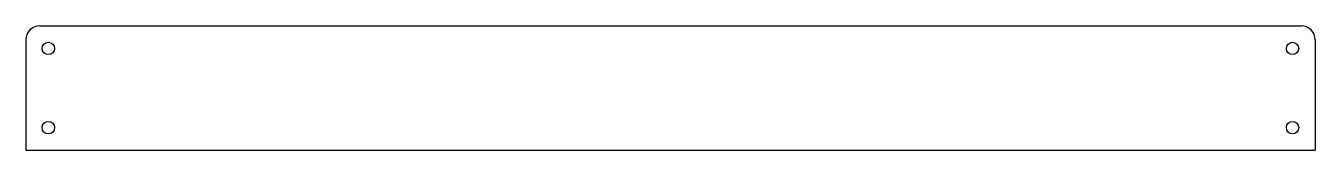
# Model space of a CAD drawing. Extents: x -109 to 119, y -10 to 12.
import ezdxf

# ---------------------------------------------------------------- set-up
doc = ezdxf.new("R2010")
doc.units = 0
doc.header["$MEASUREMENT"] = 0
doc.layers.add('MODELSKETCH_VISIBLE', color=7, linetype='CONTINUOUS')

msp = doc.modelspace()

# ---------------------------------------------------------------- linework, layer by layer
at = {"layer": 'MODELSKETCH_VISIBLE'}
for p, q in [((-106.2, 12.09), (116.8, 12.09)), ((-108.7, 9.59), (-108.7, -9.91)), ((119.3, 9.59), (119.3, -9.91)), ((-108.7, -9.91), (119.3, -9.91))]:
    msp.add_line(p, q, dxfattribs=at)
for centre in [(-104.7, 8.09), (115.3, 8.09), (-104.7, -5.91), (115.3, -5.91)]:
    msp.add_circle(centre, 1.1, dxfattribs=at)
for centre, start, end in [((-106.2, 9.59), 90, 180), ((116.8, 9.59), 0, 90)]:
    msp.add_arc(centre, 2.5, start, end, dxfattribs=at)

doc.saveas('drawing.dxf')
